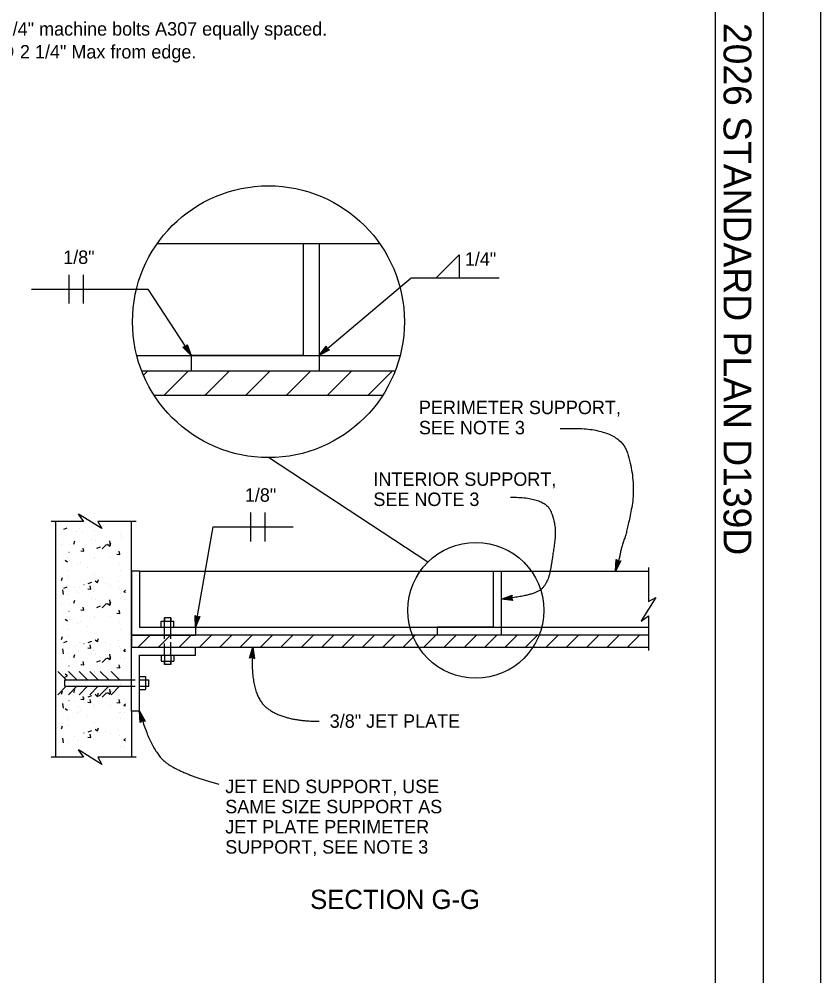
# Model space of a CAD drawing. Extents: x -893 to 867, y -474 to 712.
# Drawn here: x 449.5 to 866.5, y -188.9 to 308.9 of the extents above; entities that cross this region are included whole.
import ezdxf

# ---------------------------------------------------------------- set-up
doc = ezdxf.new("R2010")
doc.units = 0
for name, color, linetype in [('border_PLOTTING-ELEMENTS', 7, 'Continuous'), ('border_rw_22x34_Cut_Lines', 7, 'Continuous'), ('border_SHEET', 7, 'Continuous'), ('border_WITHIN-BORDER-anno', 7, 'Continuous'), ('df_DETAIL', 7, 'Continuous'), ('df_DETAIL-anno', 7, 'Continuous'), ('pp_PRESENTATION', 7, 'Continuous'), ('str_Concrete-A', 7, 'Continuous')]:
    doc.layers.add(name, color=color, linetype=linetype)

msp = doc.modelspace()

# ---------------------------------------------------------------- linework, layer by layer
at = {"layer": 'border_PLOTTING-ELEMENTS'}
for points in [[(-893.45, -474.04), (866.55, -474.04), (866.55, 711.96), (-893.45, 711.96)], [(-863.45, 668.96), (836.55, 668.96), (836.55, -431.04), (-863.45, -431.04)]]:
    msp.add_lwpolyline(points, close=True, dxfattribs=at)
at = {"layer": 'border_rw_22x34_Cut_Lines'}
msp.add_lwpolyline([(-863.45, 668.96), (836.55, 668.96), (836.55, -431.04), (-863.45, -431.04)], close=True, dxfattribs=at)
at = {"layer": 'border_SHEET'}
msp.add_line((811.55, 643.96), (811.55, -406.04), dxfattribs=at)
at = {"layer": 'df_DETAIL'}
for p, q in [((521.38, 192.14), (637.03, 192.14)), ((597.31, 192.14), (597.31, 133.92)), ((597.31, 192.14), (605.61, 192.14)), ((605.61, 192.14), (605.61, 133.92)), ((510.69, 133.92), (597.31, 133.92)), ((597.31, 133.92), (539.09, 133.92)), ((539.09, 133.92), (539.09, 125.62)), ((597.31, 133.92), (605.61, 133.92)), ((605.61, 133.92), (647.72, 133.92)), ((605.61, 133.92), (605.61, 125.62)), ((514.22, 123.54), (516.31, 125.62)), ((525.04, 113.14), (537.51, 125.62)), ((605.61, 125.62), (539.09, 125.62)), ((546.25, 113.14), (558.72, 125.62)), ((567.46, 113.14), (579.93, 125.62)), ((588.67, 113.14), (601.14, 125.62)), ((609.87, 113.14), (622.35, 125.62)), ((631.08, 113.14), (643.56, 125.62)), ((519.75, 113.14), (638.66, 113.14)), ((480.29, 51.34), (482.99, 47.57)), ((492.59, 43.82), (480.32, 51.33)), ((482.99, 47.57), (466.27, 47.57)), ((468.61, -75.11), (468.61, 47.57)), ((510.38, 47.57), (490.52, 47.57)), ((490.52, 47.57), (492.59, 43.82)), ((508.02, -51.13), (508.02, 47.57)), ((508.02, 21.63), (508.02, -11.63)), ((512.17, 21.63), (508.02, 21.63)), ((512.17, 21.63), (512.17, -7.47)), ((512.17, 21.63), (776.86, 21.63)), ((696.1, 21.63), (696.1, -7.47)), ((696.1, 21.63), (700.25, 21.63)), ((700.25, 21.63), (700.25, -7.47)), ((776.86, 23.59), (776.86, 5.95)), ((780.62, 8.02), (773.11, -4.25)), ((776.86, 5.95), (780.62, 8.02)), ((523.4, -4.36), (530.06, -4.36)), ((523.4, -7.47), (523.4, -4.36)), ((528.39, -2.64), (525.06, -2.64)), ((525.06, -7.47), (525.06, -2.64)), ((525.06, -2.64), (525.06, -4.36)), ((528.39, -7.47), (528.39, -2.64)), ((528.39, -2.64), (528.39, -4.36)), ((530.06, -7.47), (530.06, -4.36)), ((773.1, -4.28), (776.86, -1.58)), ((776.86, -1.58), (776.86, -19.64)), ((512.17, -7.47), (541.28, -7.47)), ((523.4, -7.47), (530.06, -7.47)), ((525.06, -13.63), (525.06, -7.47)), ((528.39, -13.51), (528.39, -7.47)), ((541.28, -7.47), (541.28, -11.63)), ((541.28, -7.47), (696.1, -7.47)), ((696.1, -7.47), (666.99, -7.47)), ((666.99, -7.47), (666.99, -11.63)), ((696.1, -7.47), (700.25, -7.47)), ((700.25, -7.47), (776.86, -7.47)), ((700.25, -7.47), (700.25, -11.63)), ((508.02, -11.63), (541.28, -11.63)), ((508.02, -11.86), (508.26, -11.63)), ((525.06, -11.63), (508.02, -11.63)), ((508.02, -11.63), (508.02, -17.87)), ((508.02, -11.63), (508.02, -17.87)), ((508.02, -11.63), (508.02, -17.87)), ((508.02, -11.63), (508.02, -17.87)), ((508.02, -11.63), (508.02, -17.87)), ((776.86, -11.63), (508.02, -11.63)), ((776.86, -11.63), (508.02, -11.63)), ((511.5, -17.87), (517.74, -11.63)), ((522.1, -17.87), (528.34, -11.63)), ((528.39, -11.63), (525.06, -11.63)), ((541.28, -11.63), (528.39, -11.63)), ((532.71, -17.87), (538.94, -11.63)), ((562.64, -11.63), (541.28, -11.63)), ((543.31, -17.87), (549.55, -11.63)), ((553.92, -17.87), (560.15, -11.63)), ((564.52, -17.87), (570.76, -11.63)), ((575.12, -17.87), (581.36, -11.63)), ((585.73, -17.87), (591.97, -11.63)), ((596.33, -17.87), (602.57, -11.63)), ((606.94, -17.87), (613.18, -11.63)), ((617.54, -17.87), (623.78, -11.63)), ((628.15, -17.87), (634.39, -11.63)), ((638.75, -17.87), (644.99, -11.63)), ((649.36, -17.87), (655.6, -11.63)), ((659.96, -17.87), (666.2, -11.63)), ((700.25, -11.63), (666.99, -11.63)), ((670.57, -17.87), (676.81, -11.63)), ((681.17, -17.87), (687.41, -11.63)), ((691.78, -17.87), (698.01, -11.63)), ((702.38, -17.87), (708.62, -11.63)), ((712.98, -17.87), (719.22, -11.63)), ((723.59, -17.87), (729.83, -11.63)), ((734.19, -17.87), (740.43, -11.63)), ((744.8, -17.87), (751.04, -11.63)), ((755.4, -17.87), (761.64, -11.63)), ((766.01, -17.87), (772.25, -11.63)), ((508.02, -51.13), (508.02, -17.87)), ((508.02, -17.87), (525.06, -17.87)), ((508.02, -17.87), (776.86, -17.87)), ((508.02, -17.87), (776.86, -17.87)), ((508.02, -17.87), (776.86, -17.87)), ((525.06, -22.02), (525.06, -15.91)), ((525.06, -17.87), (528.39, -17.87)), ((528.39, -22.02), (528.39, -15.31)), ((528.39, -17.87), (541.28, -17.87)), ((541.28, -22.02), (541.28, -17.87)), ((541.28, -17.87), (562.64, -17.87)), ((512.17, -51.13), (512.17, -22.02)), ((512.17, -22.02), (541.28, -22.02)), ((523.4, -22.02), (523.4, -25.13)), ((523.4, -22.02), (530.06, -22.02)), ((525.06, -22.02), (525.06, -26.85)), ((528.39, -22.02), (528.39, -26.85)), ((530.06, -22.02), (530.06, -25.13)), ((523.4, -25.13), (530.06, -25.13)), ((525.06, -26.85), (525.06, -25.13)), ((528.39, -26.85), (525.06, -26.85)), ((528.39, -26.85), (528.39, -25.13)), ((469.58, -30.48), (474.01, -34.91)), ((475.12, -30.48), (479.56, -34.91)), ((480.67, -30.48), (485.1, -34.91)), ((486.22, -30.48), (490.65, -34.91)), ((491.76, -30.48), (496.19, -34.91)), ((497.31, -30.48), (501.74, -34.91)), ((512.17, -33.24), (515.29, -33.24)), ((515.29, -33.24), (515.29, -39.9)), ((469.58, -42.67), (474.01, -38.24)), ((473.36, -34.91), (509.96, -34.91)), ((473.36, -38.24), (473.36, -34.91)), ((473.36, -38.24), (509.96, -38.24)), ((475.12, -42.67), (479.56, -38.24)), ((480.67, -42.67), (485.1, -38.24)), ((486.22, -42.67), (490.65, -38.24)), ((491.76, -42.67), (496.19, -38.24)), ((497.31, -42.67), (501.74, -38.24)), ((512.17, -34.91), (517.01, -34.91)), ((512.17, -38.24), (517.01, -38.24)), ((517.01, -38.24), (517.01, -34.91)), ((512.17, -39.9), (515.29, -39.9)), ((512.17, -51.13), (508.02, -51.13)), ((508.02, -51.13), (508.02, -75.11)), ((480.29, -71.35), (482.99, -75.11)), ((492.59, -78.87), (480.32, -71.35)), ((482.99, -75.11), (466.27, -75.11)), ((510.38, -75.11), (490.52, -75.11)), ((490.52, -75.11), (492.59, -78.87))]:
    msp.add_line(p, q, dxfattribs=at)
for points in [[(645.04, 125.62), (513.37, 125.62)], [(562.64, -11.63), (541.28, -11.63), (528.39, -11.63), (525.06, -11.63), (508.02, -11.63), (508.02, -17.87), (525.06, -17.87), (528.39, -17.87), (541.28, -17.87), (562.64, -17.87), (776.86, -17.87)], [(776.86, -11.63), (562.64, -11.63)]]:
    msp.add_lwpolyline(points, dxfattribs=at)
at = {"layer": 'df_DETAIL-anno'}
for p, q in [((666.38, 174.28), (678.39, 186.28)), ((678.39, 186.28), (678.39, 174.28)), ((475.41, 175.83), (475.41, 160.83)), ((482.91, 175.83), (482.91, 160.83)), ((605.61, 133.92), (653.42, 174.28)), ((653.42, 174.28), (699.16, 174.28)), ((455.9, 168.33), (516.47, 168.33)), ((516.47, 168.33), (539.09, 133.92)), ((569.9, 52.13), (569.9, 37.13)), ((577.4, 52.13), (577.4, 37.13)), ((541.28, -7.47), (550.39, 44.63)), ((550.39, 44.63), (591.98, 44.63))]:
    msp.add_line(p, q, dxfattribs=at)
for points in [[(536.95, 139.58), (539.09, 133.92), (534.76, 138.14), (535.16, 138.16), (538.34, 135.07), (536.77, 139.22), (536.6, 138.85), (537.6, 136.2), (535.57, 138.17), (535.98, 138.19), (536.86, 137.34), (536.42, 138.49), (536.28, 138.2), (534.76, 138.14), (536.28, 138.2)], [(610.98, 136.73), (605.61, 133.92), (609.28, 138.74), (609.35, 138.33), (606.66, 134.81), (610.59, 136.86), (610.21, 136.99), (607.69, 135.68), (609.41, 137.93), (609.48, 137.53), (608.73, 136.55), (609.82, 137.12), (609.52, 137.23), (609.28, 138.74), (609.52, 137.23)], [(762.54, 26.97), (759.69, 21.63), (760.01, 27.67), (760.29, 27.38), (760.05, 22.95), (762.15, 26.86), (761.76, 26.75), (760.42, 24.25), (760.57, 27.08), (760.85, 26.79), (760.79, 25.56), (761.37, 26.65), (761.06, 26.56), (760.01, 27.67), (761.06, 26.56)], [(706.27, 6.47), (700.25, 7.08), (705.96, 9.08), (705.79, 8.71), (701.61, 7.25), (706.02, 6.79), (705.77, 7.11), (702.95, 7.4), (705.62, 8.34), (705.46, 7.96), (704.3, 7.56), (705.52, 7.44), (705.33, 7.69), (705.96, 9.08), (705.33, 7.69)], [(543.6, -1.88), (541.28, -7.47), (541.01, -1.43), (541.32, -1.7), (541.51, -6.12), (543.22, -2.03), (542.84, -2.17), (541.75, -4.8), (541.62, -1.97), (541.93, -2.23), (541.99, -3.46), (542.46, -2.32), (542.16, -2.43), (541.01, -1.43), (542.16, -2.43)], [(569.28, -23.66), (571.02, -17.87), (571.91, -23.85), (571.57, -23.62), (570.93, -19.23), (569.65, -23.48), (570.01, -23.29), (570.83, -20.58), (571.24, -23.38), (570.91, -23.15), (570.73, -21.93), (570.37, -23.11), (570.66, -22.97), (571.91, -23.85), (570.66, -22.97)], [(512.51, -57.17), (512.17, -51.13), (515.04, -56.46), (514.64, -56.35), (512.55, -52.44), (512.79, -56.87), (513.06, -56.58), (512.91, -53.74), (514.25, -56.24), (513.86, -56.13), (513.28, -55.05), (513.34, -56.28), (513.56, -56.05), (515.04, -56.46), (513.56, -56.05)]]:
    msp.add_lwpolyline(points, close=True, dxfattribs=at)
for points in [[(730.88, 95.8), (761.94, 97.57), (770.51, 67.39), (765.78, 42.24), (762.82, 34.25), (761.62, 27.63), (759.69, 21.63)], [(705.13, 60.17), (723.09, 60.16), (729.11, 45.49), (727.33, 30.99), (724.67, 15.01), (716.69, 8.8), (700.25, 7.08)], [(571.02, -17.87), (569.29, -41.92), (586.72, -56.45), (605.61, -56.45)], [(512.17, -51.13), (518.44, -73.38), (536.11, -84.5), (553.45, -89.25)]]:
    msp.add_open_spline(points, degree=2, dxfattribs=at)
at = {"layer": 'pp_PRESENTATION'}
msp.add_line((662.04, 26.28), (579.2, 80.72), dxfattribs=at)
for centre, radius in [((579.2, 151.43), 70.71), ((687.05, 1.28), 35.36)]:
    msp.add_circle(centre, radius, dxfattribs=at)
at = {"layer": 'str_Concrete-A'}
for p, q in [((474.38, 44.09), (472.55, 43.39)), ((479.59, 42.09), (479.59, 42.09)), ((480.67, 43.67), (480.67, 43.67)), ((482.36, 41.82), (482.36, 41.82)), ((488.91, 42.68), (488.91, 42.68)), ((502.22, 40.54), (502.22, 40.54)), ((471.67, 35.3), (471.67, 35.3)), ((475.92, 35.75), (475.92, 35.75)), ((477.9, 35.76), (478.43, 37.35)), ((486.95, 37.92), (486.95, 37.92)), ((489.15, 37.43), (489.16, 37.43)), ((492.69, 33.22), (494.73, 35.34)), ((497.03, 34.95), (494.7, 35.32)), ((495.43, 35.62), (496.74, 34.74)), ((497.03, 34.95), (496.74, 37.44)), ((496.74, 34.74), (497.27, 36.33)), ((496.74, 34.74), (497.27, 36.33)), ((502.76, 39.39), (502.77, 39.39)), ((475.46, 31.49), (475.47, 31.49)), ((481.58, 32.17), (483.14, 32.04)), ((482.02, 32.35), (482.02, 32.35)), ((483.14, 32.04), (482.84, 33.68)), ((490, 33.54), (491.83, 34.24)), ((500.37, 30.53), (501.93, 30.39)), ((501.93, 30.39), (501.63, 32.04)), ((502.44, 30.67), (502.45, 30.67)), ((474.72, 26.29), (473.42, 27.17)), ((474.49, 28.7), (474.5, 28.7)), ((475.6, 27.03), (475.6, 27.03)), ((480.02, 25.18), (480.02, 25.18)), ((481.67, 26.13), (481.67, 26.13)), ((488.48, 28.11), (488.48, 28.11)), ((488.84, 28.7), (488.84, 28.7)), ((496.95, 28.75), (496.95, 28.75)), ((501.59, 25.5), (501.59, 25.5)), ((475.13, 22.02), (475.13, 22.02)), ((485.05, 23.32), (485.05, 23.32)), ((488.52, 19.98), (488.52, 19.98)), ((502.13, 21.95), (502.13, 21.95)), ((471.53, 16.76), (472.06, 18.35)), ((475.28, 18.31), (475.28, 18.31)), ((485.44, 15.23), (487.27, 15.94)), ((489.06, 16.63), (490.36, 15.75)), ((490.36, 15.75), (490.89, 17.33)), ((490.36, 15.75), (490.89, 17.33)), ((494.7, 15.17), (494.7, 15.17)), ((501.26, 16.03), (501.26, 16.03)), ((472.55, 9.43), (472.26, 11.92)), ((472.55, 9.43), (472.26, 11.92)), ((474.38, 13.38), (472.55, 12.68)), ((478.16, 12.99), (478.16, 12.99)), ((479.59, 11.38), (479.59, 11.38)), ((480.59, 10.5), (480.59, 10.5)), ((480.67, 12.96), (480.67, 12.96)), ((482.36, 11.11), (482.36, 11.11)), ((483.26, 14.79), (483.27, 14.79)), ((485.21, 12.47), (486.78, 12.33)), ((486.78, 12.33), (486.47, 13.97)), ((488.2, 11.26), (488.2, 11.26)), ((488.91, 11.97), (488.91, 11.97)), ((497.25, 14.2), (497.25, 14.2)), ((501.81, 13.23), (501.81, 13.23)), ((504, 10.82), (504.79, 11.76)), ((504, 10.82), (504.79, 10.76)), ((474.96, 9.59), (474.97, 9.59)), ((475.92, 5.04), (475.92, 5.04)), ((477.9, 5.05), (478.43, 6.64)), ((486.95, 7.21), (486.95, 7.21)), ((489.15, 6.71), (489.16, 6.71)), ((497.03, 4.24), (496.74, 6.73)), ((496.74, 4.03), (497.27, 5.62)), ((496.74, 4.03), (497.27, 5.62)), ((502.14, 7.37), (502.14, 7.37)), ((502.22, 9.83), (502.22, 9.83)), ((502.76, 8.68), (502.77, 8.68)), ((504.29, 7.01), (504.29, 7.01)), ((471.67, 4.59), (471.67, 4.59)), ((475.46, 0.78), (475.47, 0.78)), ((481.58, 1.46), (483.14, 1.33)), ((482.02, 1.64), (482.02, 1.64)), ((483.14, 1.33), (482.84, 2.97)), ((490, 2.83), (491.83, 3.53)), ((492.69, 2.51), (494.73, 4.63)), ((497.03, 4.24), (494.7, 4.61)), ((495.43, 4.91), (496.74, 4.03)), ((501.93, -0.32), (501.63, 1.32)), ((474.72, -4.42), (473.42, -3.54)), ((474.49, -2.01), (474.5, -2.01)), ((475.6, -3.68), (475.6, -3.68)), ((481.67, -4.58), (481.67, -4.58)), ((488.48, -2.6), (488.48, -2.6)), ((488.84, -2.01), (488.84, -2.01)), ((496.95, -1.96), (496.95, -1.96)), ((500.37, -0.18), (501.93, -0.32)), ((502.44, -0.04), (502.45, -0.04)), ((475.13, -8.69), (475.13, -8.69)), ((480.02, -5.53), (480.02, -5.53)), ((485.05, -7.39), (485.05, -7.39)), ((501.59, -5.21), (501.59, -5.21)), ((502.13, -8.76), (502.13, -8.76)), ((471.53, -13.95), (472.06, -12.36)), ((475.28, -12.4), (475.28, -12.4)), ((485.44, -15.48), (487.27, -14.77)), ((488.52, -10.73), (488.52, -10.73)), ((489.06, -14.08), (490.36, -14.96)), ((490.36, -14.96), (490.89, -13.38)), ((490.36, -14.96), (490.89, -13.38)), ((501.26, -14.68), (501.26, -14.68)), ((472.55, -21.28), (472.26, -18.79)), ((472.55, -21.28), (472.26, -18.79)), ((474.38, -14.96), (472.55, -15.67)), ((478.16, -17.72), (478.16, -17.72)), ((479.59, -16.97), (479.59, -16.97)), ((480.67, -15.39), (480.67, -15.39)), ((482.36, -17.24), (482.36, -17.24)), ((483.26, -15.92), (483.27, -15.92)), ((485.21, -18.24), (486.78, -18.38)), ((486.78, -18.38), (486.47, -16.74)), ((488.2, -19.45), (488.2, -19.45)), ((488.91, -16.38), (488.91, -16.38)), ((494.7, -15.54), (494.7, -15.54)), ((497.25, -16.51), (497.25, -16.51)), ((501.81, -17.48), (501.81, -17.48)), ((502.22, -18.52), (502.22, -18.52)), ((502.76, -19.67), (502.77, -19.67)), ((504, -19.89), (504.79, -18.95)), ((504, -19.89), (504.79, -19.95)), ((471.67, -23.76), (471.67, -23.76)), ((474.96, -21.13), (474.97, -21.13)), ((475.92, -23.31), (475.92, -23.31)), ((477.9, -23.3), (478.43, -21.71)), ((480.59, -20.21), (480.59, -20.21)), ((486.95, -21.14), (486.95, -21.14)), ((489.15, -21.63), (489.16, -21.63)), ((490, -25.52), (491.83, -24.82)), ((492.69, -25.84), (494.73, -23.71)), ((497.03, -24.1), (494.7, -23.74)), ((495.43, -23.44), (496.74, -24.31)), ((497.03, -24.1), (496.74, -21.62)), ((496.74, -24.31), (497.27, -22.73)), ((496.74, -24.31), (497.27, -22.73)), ((502.14, -23.34), (502.14, -23.34)), ((504.29, -23.7), (504.29, -23.7)), ((475.46, -27.57), (475.47, -27.57)), ((481.58, -26.88), (483.14, -27.02)), ((482.02, -26.71), (482.02, -26.71)), ((483.14, -27.02), (482.84, -25.38)), ((500.37, -28.53), (501.93, -28.67)), ((501.93, -28.67), (501.63, -27.02)), ((502.44, -28.39), (502.45, -28.39)), ((474.38, -33.08), (472.55, -33.78)), ((474.72, -32.76), (473.42, -31.89)), ((474.49, -30.36), (474.5, -30.36)), ((475.6, -32.03), (475.6, -32.03)), ((480.02, -33.88), (480.02, -33.88)), ((480.67, -33.5), (480.67, -33.5)), ((481.67, -32.93), (481.67, -32.93)), ((488.48, -30.95), (488.48, -30.95)), ((488.84, -30.35), (488.84, -30.35)), ((488.91, -34.49), (488.91, -34.49)), ((496.95, -30.31), (496.95, -30.31)), ((501.59, -33.56), (501.59, -33.56)), ((475.13, -37.04), (475.13, -37.04)), ((479.59, -35.08), (479.59, -35.08)), ((482.36, -35.35), (482.36, -35.35)), ((485.05, -35.74), (485.05, -35.74)), ((486.95, -39.25), (486.95, -39.25)), ((488.52, -39.08), (488.52, -39.08)), ((489.15, -39.74), (489.16, -39.74)), ((497.03, -42.22), (496.74, -39.73)), ((502.13, -37.11), (502.13, -37.11)), ((502.22, -36.63), (502.22, -36.63)), ((502.76, -37.78), (502.77, -37.78)), ((471.53, -42.29), (472.06, -40.71)), ((471.67, -41.87), (471.67, -41.87)), ((475.28, -40.75), (475.28, -40.75)), ((475.92, -41.42), (475.92, -41.42)), ((477.9, -41.41), (478.43, -39.82)), ((483.14, -45.13), (482.84, -43.49)), ((483.26, -44.27), (483.27, -44.27)), ((485.44, -43.82), (487.27, -43.12)), ((489.06, -42.43), (490.36, -43.31)), ((490, -43.63), (491.83, -42.93)), ((490.36, -43.31), (490.89, -41.73)), ((490.36, -43.31), (490.89, -41.73)), ((492.69, -43.95), (494.73, -41.83)), ((497.03, -42.22), (494.7, -41.85)), ((494.7, -43.89), (494.7, -43.89)), ((495.43, -41.55), (496.74, -42.43)), ((496.74, -42.43), (497.27, -40.84)), ((496.74, -42.43), (497.27, -40.84)), ((501.26, -43.03), (501.26, -43.03)), ((472.55, -49.62), (472.26, -47.14)), ((472.55, -49.62), (472.26, -47.14)), ((474.49, -48.47), (474.5, -48.47)), ((474.96, -49.47), (474.97, -49.47)), ((475.46, -45.68), (475.47, -45.68)), ((478.16, -46.07), (478.16, -46.07)), ((480.59, -48.56), (480.59, -48.56)), ((481.58, -44.99), (483.14, -45.13)), ((482.02, -44.82), (482.02, -44.82)), ((485.21, -46.59), (486.78, -46.73)), ((486.78, -46.73), (486.47, -45.09)), ((488.2, -47.8), (488.2, -47.8)), ((488.48, -49.06), (488.48, -49.06)), ((488.84, -48.47), (488.84, -48.47)), ((496.95, -48.42), (496.95, -48.42)), ((497.25, -44.86), (497.25, -44.86)), ((500.37, -46.64), (501.93, -46.78)), ((501.93, -46.78), (501.63, -45.13)), ((501.81, -45.83), (501.81, -45.83)), ((502.44, -46.5), (502.45, -46.5)), ((504, -48.23), (504.79, -47.3)), ((504, -48.23), (504.79, -48.3)), ((474.72, -50.88), (473.42, -50)), ((475.6, -50.14), (475.6, -50.14)), ((480.02, -51.99), (480.02, -51.99)), ((481.67, -51.04), (481.67, -51.04)), ((485.05, -53.85), (485.05, -53.85)), ((501.59, -51.67), (501.59, -51.67)), ((502.14, -51.69), (502.14, -51.69)), ((504.29, -52.05), (504.29, -52.05)), ((471.53, -60.41), (472.06, -58.82)), ((475.13, -55.15), (475.13, -55.15)), ((475.28, -58.86), (475.28, -58.86)), ((488.52, -57.19), (488.52, -57.19)), ((502.13, -55.22), (502.13, -55.22)), ((478.16, -64.18), (478.16, -64.18)), ((483.26, -62.38), (483.27, -62.38)), ((485.21, -64.7), (486.78, -64.84)), ((485.44, -61.94), (487.27, -61.23)), ((486.78, -64.84), (486.47, -63.2)), ((489.06, -60.54), (490.36, -61.42)), ((490.36, -61.42), (490.89, -59.84)), ((490.36, -61.42), (490.89, -59.84)), ((494.7, -62), (494.7, -62)), ((497.25, -62.97), (497.25, -62.97)), ((501.26, -61.14), (501.26, -61.14)), ((501.81, -63.94), (501.81, -63.94)), ((472.55, -67.73), (472.26, -65.25)), ((472.55, -67.73), (472.26, -65.25)), ((474.96, -67.58), (474.97, -67.58)), ((480.59, -66.67), (480.59, -66.67)), ((488.2, -65.91), (488.2, -65.91)), ((504, -66.35), (504.79, -65.41)), ((504, -66.35), (504.79, -66.41)), ((502.14, -69.8), (502.14, -69.8)), ((504.29, -70.16), (504.29, -70.16))]:
    msp.add_line(p, q, dxfattribs=at)

# ---------------------------------------------------------------- texts
at = {"layer": 'border_WITHIN-BORDER-anno'}
msp.add_text('2026 STANDARD PLAN D139D', height=14.5, rotation=270, dxfattribs=at).set_placement((815.92, 306.89))
at = {"layer": 'df_DETAIL-anno'}
for s, height, p in [('supports with five 1/4" machine bolts A307 equally spaced.', 7, (366.04, 300.28)), ('Start bolt pattern @ 2 1/4" Max from edge.', 7, (366.04, 288.38)), ('1/8"', 6.999, (472.44, 181.48)), ('1/4"', 6.999, (681.35, 180.53)), ('PERIMETER SUPPORT,', 6.9987, (657.48, 103.34)), ('SEE NOTE 3', 6.999, (657.48, 92.84)), ('INTERIOR SUPPORT,', 6.9987, (633.79, 66.04)), ('1/8"', 6.999, (566.93, 57.77)), ('SEE NOTE 3', 6.999, (633.79, 55.55)), ('3/8" JET PLATE', 6.9987, (611.08, -59.84)), ('JET END SUPPORT, USE', 6.9987, (556.74, -93.83)), ('SAME SIZE SUPPORT AS', 6.9987, (556.74, -104.33)), ('JET PLATE PERIMETER', 6.9987, (556.74, -114.83)), ('SUPPORT, SEE NOTE 3', 6.9987, (556.74, -125.32)), ('SECTION G-G', 10, (600.87, -154.1))]:
    msp.add_text(s, height=height, dxfattribs=at).set_placement(p)

doc.saveas('drawing.dxf')
